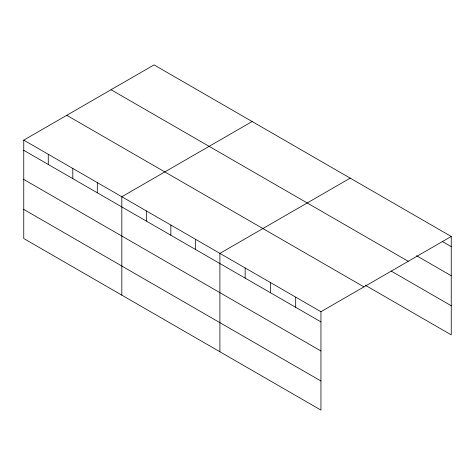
<?xml version="1.0" encoding="UTF-8"?>
<svg xmlns="http://www.w3.org/2000/svg" width="475" height="475" viewBox="0 0 475 475"><rect width="100%" height="100%" fill="white"/><g stroke="black" fill="none" stroke-linecap="round" stroke-linejoin="round"><path stroke-width="0.71" d="M23.75 140.131L320.94 311.713L320.94 410.103L23.75 238.521L23.75 140.131L154.06 64.897L451.25 236.479L451.25 334.869L365.364 285.279M252.136 121.517L121.82 196.757L121.82 295.141M350.206 178.143L219.895 253.377L219.895 351.767M320.94 311.713L451.25 236.479M442.409 241.543L451.25 246.65M416.516 255.71L451.25 275.761M111.061 89.728L408.245 261.303M391.258 271.118L451.25 305.758M66.755 115.306L363.939 286.882M23.75 150.308L320.94 321.884M23.75 179.419L320.94 350.995M23.75 209.41L320.94 380.992M295.676 297.13L295.676 307.301M270.418 282.542L270.418 292.719M245.153 267.959L245.153 278.13M195.373 239.222L195.373 249.393M170.857 225.067L170.857 235.238M146.342 210.912L146.342 221.083M97.304 182.602L97.304 192.773M72.788 168.441L72.788 178.618M48.266 154.286L48.266 164.463"/></g></svg>
